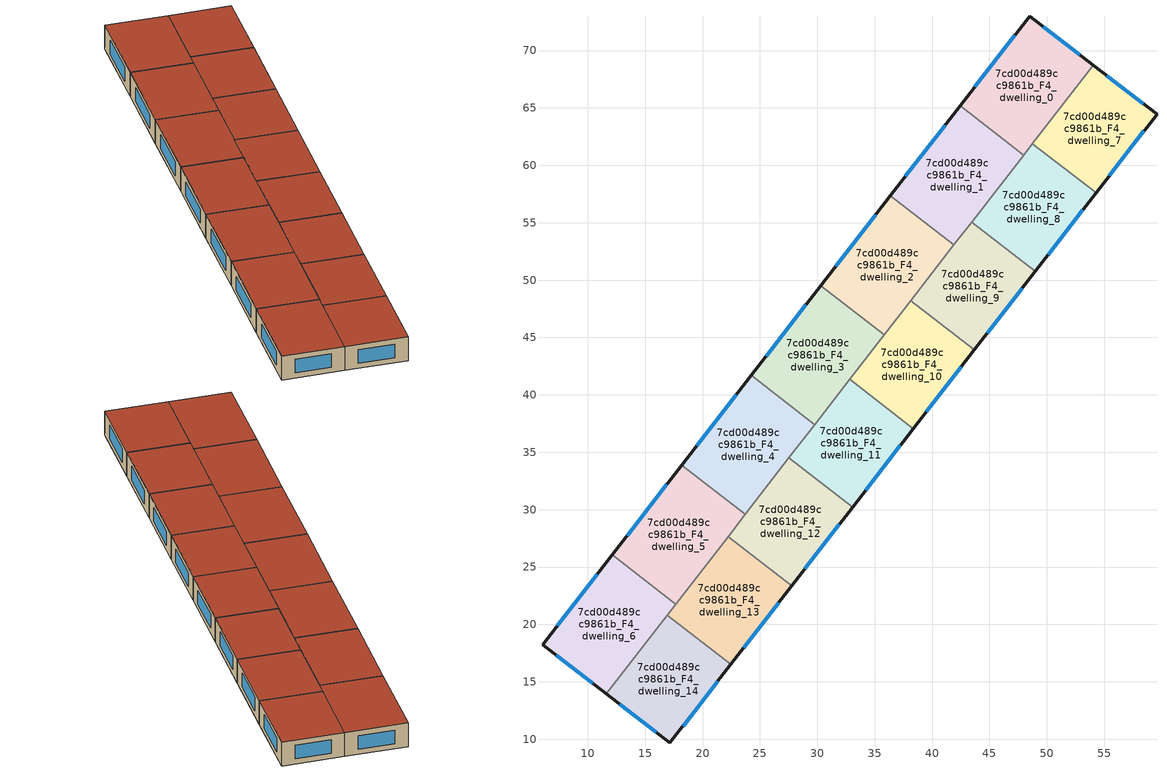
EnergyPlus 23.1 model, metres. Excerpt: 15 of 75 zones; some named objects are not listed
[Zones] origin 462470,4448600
7cd00d489cc9861b_F4_dwelling_0
 floor to 7cd00d489cc9861b_F3_dwelling_0 (EU_floor_Construction): 54.05,68.74 47.97,60.89 42.44,65.18 48.5,73 z12
 wall outside (EU_wall_Construction): 54.05,68.74 48.5,73 42.44,65.18 z12:15
 wall to 7cd00d489cc9861b_F4_dwelling_1 (EU_wall_Construction): 42.44,65.18 47.97,60.89 z12:15
 wall to 7cd00d489cc9861b_F4_dwelling_7 (EU_wall_Construction): 48.75,61.9 54.05,68.74 z12:15
 wall to 7cd00d489cc9861b_F4_dwelling_8 (EU_wall_Construction): 47.97,60.89 48.75,61.9 z12:15
 window (EU_Window_Construction): 52.86,69.65 49.69,72.09 / 47.2,71.33 43.74,66.86 z12.64:14.36
 roof outside (EU_roof_Construction): 47.97,60.89 54.05,68.74 48.5,73 42.44,65.18 z15
7cd00d489cc9861b_F4_dwelling_1
 floor to 7cd00d489cc9861b_F3_dwelling_1 (EU_floor_Construction): 47.97,60.89 41.91,53.07 36.37,57.35 42.44,65.18 z12
 wall outside (EU_wall_Construction): 42.44,65.18 36.37,57.35 z12:15
 wall to 7cd00d489cc9861b_F4_dwelling_2 (EU_wall_Construction): 36.37,57.35 41.91,53.07 z12:15
 wall to 7cd00d489cc9861b_F4_dwelling_8 (EU_wall_Construction): 43.44,55.05 47.97,60.89 z12:15
 wall to 7cd00d489cc9861b_F4_dwelling_9 (EU_wall_Construction): 41.91,53.07 43.44,55.05 z12:15
 window (EU_Window_Construction): 41.14,63.5 37.67,59.03 z12.64:14.36
 roof outside (EU_roof_Construction): 41.91,53.07 47.97,60.89 42.44,65.18 36.37,57.35 z15
7cd00d489cc9861b_F4_dwelling_10
 floor to 7cd00d489cc9861b_F3_dwelling_10 (EU_floor_Construction): 43.68,43.91 38.37,37.06 32.84,41.35 38.14,48.2 z12
 wall outside (EU_wall_Construction): 38.37,37.06 43.68,43.91 z12:15
 wall to 7cd00d489cc9861b_F4_dwelling_9 (EU_wall_Construction): 43.68,43.91 38.14,48.2 z12:15
 wall to 7cd00d489cc9861b_F4_dwelling_11 (EU_wall_Construction): 32.84,41.35 38.37,37.06 z12:15
 wall to 7cd00d489cc9861b_F4_dwelling_3 (EU_wall_Construction): 35.85,45.24 32.84,41.35 z12:15
 wall to 7cd00d489cc9861b_F4_dwelling_2 (EU_wall_Construction): 38.14,48.2 35.85,45.24 z12:15
 window (EU_Window_Construction): 39.51,38.53 42.54,42.44 z12.64:14.36
 roof outside (EU_roof_Construction): 38.37,37.06 43.68,43.91 38.14,48.2 32.84,41.35 z15
7cd00d489cc9861b_F4_dwelling_11
 floor to 7cd00d489cc9861b_F3_dwelling_11 (EU_floor_Construction): 38.37,37.06 33.07,30.21 27.53,34.5 32.84,41.35 z12
 wall outside (EU_wall_Construction): 33.07,30.21 38.37,37.06 z12:15
 wall to 7cd00d489cc9861b_F4_dwelling_12 (EU_wall_Construction): 27.53,34.5 33.07,30.21 z12:15
 wall to 7cd00d489cc9861b_F4_dwelling_4 (EU_wall_Construction): 29.78,37.41 27.53,34.5 z12:15
 wall to 7cd00d489cc9861b_F4_dwelling_3 (EU_wall_Construction): 32.84,41.35 29.78,37.41 z12:15
 window (EU_Window_Construction): 34.2,31.68 37.24,35.59 z12.64:14.36
 roof outside (EU_roof_Construction): 33.07,30.21 38.37,37.06 32.84,41.35 27.53,34.5 z15
7cd00d489cc9861b_F4_dwelling_12
 floor to 7cd00d489cc9861b_F3_dwelling_12 (EU_floor_Construction): 33.07,30.21 27.76,23.36 22.23,27.65 27.53,34.5 z12
 wall outside (EU_wall_Construction): 27.76,23.36 33.07,30.21 z12:15
 wall to 7cd00d489cc9861b_F4_dwelling_13 (EU_wall_Construction): 22.23,27.65 27.76,23.36 z12:15
 wall to 7cd00d489cc9861b_F4_dwelling_5 (EU_wall_Construction): 23.72,29.58 22.23,27.65 z12:15
 wall to 7cd00d489cc9861b_F4_dwelling_4 (EU_wall_Construction): 27.53,34.5 23.72,29.58 z12:15
 window (EU_Window_Construction): 28.9,24.83 31.93,28.75 z12.64:14.36
 roof outside (EU_roof_Construction): 27.76,23.36 33.07,30.21 27.53,34.5 22.23,27.65 z15
7cd00d489cc9861b_F4_dwelling_13
 floor to 7cd00d489cc9861b_F3_dwelling_13 (EU_floor_Construction): 27.76,23.36 22.46,16.51 16.92,20.8 22.23,27.65 z12
 wall outside (EU_wall_Construction): 22.46,16.51 27.76,23.36 z12:15
 wall to 7cd00d489cc9861b_F4_dwelling_14 (EU_wall_Construction): 16.92,20.8 22.46,16.51 z12:15
 wall to 7cd00d489cc9861b_F4_dwelling_6 (EU_wall_Construction): 17.66,21.76 16.92,20.8 z12:15
 wall to 7cd00d489cc9861b_F4_dwelling_5 (EU_wall_Construction): 22.23,27.65 17.66,21.76 z12:15
 window (EU_Window_Construction): 23.59,17.98 26.63,21.9 z12.64:14.36
 roof outside (EU_roof_Construction): 22.46,16.51 27.76,23.36 22.23,27.65 16.92,20.8 z15
7cd00d489cc9861b_F4_dwelling_14
 floor to 7cd00d489cc9861b_F3_dwelling_14 (EU_floor_Construction): 22.46,16.51 17.16,9.68 11.61,13.94 16.92,20.8 z12
 wall outside (EU_wall_Construction): 11.61,13.94 17.16,9.68 22.46,16.51 z12:15
 wall to 7cd00d489cc9861b_F4_dwelling_6 (EU_wall_Construction): 16.92,20.8 11.61,13.94 z12:15
 window (EU_Window_Construction): 18.3,11.14 21.32,15.05 / 12.8,13.03 15.97,10.59 z12.64:14.36
 roof outside (EU_roof_Construction): 17.16,9.68 22.46,16.51 16.92,20.8 11.61,13.94 z15
7cd00d489cc9861b_F4_dwelling_2
 floor to 7cd00d489cc9861b_F3_dwelling_2 (EU_floor_Construction): 41.91,53.07 35.84,45.24 30.31,49.52 36.37,57.35 z12
 wall outside (EU_wall_Construction): 36.37,57.35 30.31,49.52 z12:15
 wall to 7cd00d489cc9861b_F4_dwelling_3 (EU_wall_Construction): 30.31,49.52 35.84,45.24 z12:15
 wall to 7cd00d489cc9861b_F4_dwelling_9 (EU_wall_Construction): 38.14,48.2 41.91,53.07 z12:15
 window (EU_Window_Construction): 35.07,55.68 31.61,51.2 z12.64:14.36
 roof outside (EU_roof_Construction): 35.84,45.24 41.91,53.07 36.37,57.35 30.31,49.52 z15
7cd00d489cc9861b_F4_dwelling_3
 floor to 7cd00d489cc9861b_F3_dwelling_3 (EU_floor_Construction): 35.84,45.24 29.78,37.41 24.25,41.7 30.31,49.52 z12
 wall outside (EU_wall_Construction): 30.31,49.52 24.25,41.7 z12:15
 wall to 7cd00d489cc9861b_F4_dwelling_4 (EU_wall_Construction): 24.25,41.7 29.78,37.41 z12:15
 window (EU_Window_Construction): 29.01,47.85 25.54,43.37 z12.64:14.36
 roof outside (EU_roof_Construction): 29.78,37.41 35.84,45.24 30.31,49.52 24.25,41.7 z15
7cd00d489cc9861b_F4_dwelling_4
 floor to 7cd00d489cc9861b_F3_dwelling_4 (EU_floor_Construction): 29.78,37.41 23.72,29.58 18.18,33.87 24.25,41.7 z12
 wall outside (EU_wall_Construction): 24.25,41.7 18.18,33.87 z12:15
 wall to 7cd00d489cc9861b_F4_dwelling_5 (EU_wall_Construction): 18.18,33.87 23.72,29.58 z12:15
 window (EU_Window_Construction): 22.95,40.02 19.48,35.55 z12.64:14.36
 roof outside (EU_roof_Construction): 23.72,29.58 29.78,37.41 24.25,41.7 18.18,33.87 z15
7cd00d489cc9861b_F4_dwelling_5
 floor to 7cd00d489cc9861b_F3_dwelling_5 (EU_floor_Construction): 23.72,29.58 17.66,21.76 12.12,26.05 18.18,33.87 z12
 wall outside (EU_wall_Construction): 18.18,33.87 12.12,26.05 z12:15
 wall to 7cd00d489cc9861b_F4_dwelling_6 (EU_wall_Construction): 12.12,26.05 17.66,21.76 z12:15
 window (EU_Window_Construction): 16.89,32.2 13.42,27.72 z12.64:14.36
 roof outside (EU_roof_Construction): 17.66,21.76 23.72,29.58 18.18,33.87 12.12,26.05 z15
7cd00d489cc9861b_F4_dwelling_6
 floor to 7cd00d489cc9861b_F3_dwelling_6 (EU_floor_Construction): 17.66,21.76 11.61,13.94 6.05,18.21 12.12,26.05 z12
 wall outside (EU_wall_Construction): 12.12,26.05 6.05,18.21 11.61,13.94 z12:15
 window (EU_Window_Construction): 7.24,17.3 10.42,14.86 / 10.82,24.37 7.35,19.89 z12.64:14.36
 roof outside (EU_roof_Construction): 11.61,13.94 17.66,21.76 12.12,26.05 6.05,18.21 z15
7cd00d489cc9861b_F4_dwelling_7
 floor to 7cd00d489cc9861b_F3_dwelling_7 (EU_floor_Construction): 59.6,64.47 54.29,57.61 48.75,61.9 54.05,68.74 z12
 wall outside (EU_wall_Construction): 54.29,57.61 59.6,64.47 54.05,68.74 z12:15
 wall to 7cd00d489cc9861b_F4_dwelling_8 (EU_wall_Construction): 48.75,61.9 54.29,57.61 z12:15
 window (EU_Window_Construction): 58.41,65.38 55.24,67.82 / 55.42,59.08 58.46,63 z12.64:14.36
 roof outside (EU_roof_Construction): 54.29,57.61 59.6,64.47 54.05,68.74 48.75,61.9 z15
7cd00d489cc9861b_F4_dwelling_8
 floor to 7cd00d489cc9861b_F3_dwelling_8 (EU_floor_Construction): 54.29,57.61 48.98,50.76 43.44,55.05 48.75,61.9 z12
 wall outside (EU_wall_Construction): 48.98,50.76 54.29,57.61 z12:15
 wall to 7cd00d489cc9861b_F4_dwelling_9 (EU_wall_Construction): 43.44,55.05 48.98,50.76 z12:15
 window (EU_Window_Construction): 50.12,52.23 53.15,56.14 z12.64:14.36
 roof outside (EU_roof_Construction): 48.98,50.76 54.29,57.61 48.75,61.9 43.44,55.05 z15
7cd00d489cc9861b_F4_dwelling_9
 floor to 7cd00d489cc9861b_F3_dwelling_9 (EU_floor_Construction): 48.98,50.76 43.68,43.91 38.14,48.2 43.44,55.05 z12
 wall outside (EU_wall_Construction): 43.68,43.91 48.98,50.76 z12:15
 window (EU_Window_Construction): 44.81,45.38 47.84,49.29 z12.64:14.36
 roof outside (EU_roof_Construction): 43.68,43.91 48.98,50.76 43.44,55.05 38.14,48.2 z15
[Building]
EU S2 Campaign: North Axis=0; Terrain=City; Solar Distribution=FullExterior
[Site:Location]
Yerevan-Zvartnots.Intl.AP: Latitude=40.15; Longitude=44.383; Time Zone=4; Elevation=854
[SizingPeriod:WeatherFileDays]
AnnualSizingPeriod: Begin Month=1; Begin Day of Month=1; End Month=12; End Day of Month=31; Day of Week for Start Day=Monday; Use Weather File Daylight Saving Period=No; Use Weather File Rain and Snow Indicators=No
[MATERIAL]
EU_InternalMass_Material: Roughness=MediumRough; Thickness=0.1; Conductivity=1; Density=1800; Specific Heat=900; Thermal Absorptance=0.9; Solar Absorptance=0.7; Visible Absorptance=0.7
[MATERIAL:NOMASS] Roughness=MediumRough; Thermal Absorptance=0.9; Solar Absorptance=0.7; Visible Absorptance=0.7
Name | Thermal Resistance
EU_wall_NoMass | 1.05043
EU_roof_NoMass | 1.45357
EU_floor_NoMass | 0.478065
[WINDOWMATERIAL:SIMPLEGLAZINGSYSTEM]
EU_Window_SimpleGlazing: UFactor=2.5566; Solar Heat Gain Coefficient=0.75; Visible Transmittance=0.75
[CONSTRUCTION]
EU_wall_Construction: EU_wall_NoMass
EU_roof_Construction: EU_roof_NoMass
EU_floor_Construction: EU_floor_NoMass
EU_Window_Construction: EU_Window_SimpleGlazing
EU_InternalMass_Construction: EU_InternalMass_Material
[ZONE] Type=1; Multiplier=1; Ceiling Height=autocalculate; Floor Area=autocalculate; Part of Total Floor Area=Yes
Name | Volume
7cd00d489cc9861b_F4_dwelling_0 | 207.995
7cd00d489cc9861b_F4_dwelling_1 | 207.984
7cd00d489cc9861b_F4_dwelling_10; 7cd00d489cc9861b_F4_dwelling_12; 7cd00d489cc9861b_F4_dwelling_13; 7cd00d489cc9861b_F4_dwelling_8 | 182.012
7cd00d489cc9861b_F4_dwelling_11; 7cd00d489cc9861b_F4_dwelling_9 | 181.999
7cd00d489cc9861b_F4_dwelling_14 | 182.005
7cd00d489cc9861b_F4_dwelling_2 | 208.009
7cd00d489cc9861b_F4_dwelling_3 | 207.991
7cd00d489cc9861b_F4_dwelling_4 | 207.98
7cd00d489cc9861b_F4_dwelling_5 | 207.986
7cd00d489cc9861b_F4_dwelling_6 | 207.992
7cd00d489cc9861b_F4_dwelling_7 | 182.017
[INTERNALMASS] Construction=EU_InternalMass_Construction
Name | Zone or ZoneList | Surface Area
7cd00d489cc9861b_F4_dwelling_0_EU_InternalMass | 7cd00d489cc9861b_F4_dwelling_0 | 69.3318
7cd00d489cc9861b_F4_dwelling_1_EU_InternalMass | 7cd00d489cc9861b_F4_dwelling_1 | 69.3281
7cd00d489cc9861b_F4_dwelling_2_EU_InternalMass | 7cd00d489cc9861b_F4_dwelling_2 | 69.3362
7cd00d489cc9861b_F4_dwelling_3_EU_InternalMass | 7cd00d489cc9861b_F4_dwelling_3 | 69.3302
7cd00d489cc9861b_F4_dwelling_4_EU_InternalMass | 7cd00d489cc9861b_F4_dwelling_4 | 69.3267
7cd00d489cc9861b_F4_dwelling_5_EU_InternalMass | 7cd00d489cc9861b_F4_dwelling_5 | 69.3287
7cd00d489cc9861b_F4_dwelling_6_EU_InternalMass | 7cd00d489cc9861b_F4_dwelling_6 | 69.3305
7cd00d489cc9861b_F4_dwelling_7_EU_InternalMass | 7cd00d489cc9861b_F4_dwelling_7 | 60.6722
7cd00d489cc9861b_F4_dwelling_8_EU_InternalMass | 7cd00d489cc9861b_F4_dwelling_8 | 60.6706
7cd00d489cc9861b_F4_dwelling_9_EU_InternalMass | 7cd00d489cc9861b_F4_dwelling_9 | 60.6665
7cd00d489cc9861b_F4_dwelling_10_EU_InternalMass | 7cd00d489cc9861b_F4_dwelling_10 | 60.6706
7cd00d489cc9861b_F4_dwelling_11_EU_InternalMass | 7cd00d489cc9861b_F4_dwelling_11 | 60.6663
7cd00d489cc9861b_F4_dwelling_12_EU_InternalMass | 7cd00d489cc9861b_F4_dwelling_12 | 60.6708
7cd00d489cc9861b_F4_dwelling_13_EU_InternalMass | 7cd00d489cc9861b_F4_dwelling_13 | 60.6706
7cd00d489cc9861b_F4_dwelling_14_EU_InternalMass | 7cd00d489cc9861b_F4_dwelling_14 | 60.6682
[OTHEREQUIPMENT] Fuel Type=Electricity; Design Level Calculation Method=Watts/Area; Power per Zone Floor Area=1; Fraction Latent=0; Fraction Radiant=0; Fraction Lost=0; Carbon Dioxide Generation Rate=0; EndUse Subcategory=EU_Step8_InternalGains
Name | Zone or ZoneList or Space or SpaceList | Schedule
EU_Step8_InternalGain_7cd00d489cc9861b_F4_dwelling_0_f000 | 7cd00d489cc9861b_F4_dwelling_0 | EU_Step8_GainSchedule_7cd00d489cc9861b_F4_dwelling_0_f000
EU_Step8_InternalGain_7cd00d489cc9861b_F4_dwelling_1_f000 | 7cd00d489cc9861b_F4_dwelling_1 | EU_Step8_GainSchedule_7cd00d489cc9861b_F4_dwelling_1_f000
EU_Step8_InternalGain_7cd00d489cc9861b_F4_dwelling_2_f000 | 7cd00d489cc9861b_F4_dwelling_2 | EU_Step8_GainSchedule_7cd00d489cc9861b_F4_dwelling_2_f000
EU_Step8_InternalGain_7cd00d489cc9861b_F4_dwelling_3_f000 | 7cd00d489cc9861b_F4_dwelling_3 | EU_Step8_GainSchedule_7cd00d489cc9861b_F4_dwelling_3_f000
EU_Step8_InternalGain_7cd00d489cc9861b_F4_dwelling_4_f000 | 7cd00d489cc9861b_F4_dwelling_4 | EU_Step8_GainSchedule_7cd00d489cc9861b_F4_dwelling_4_f000
EU_Step8_InternalGain_7cd00d489cc9861b_F4_dwelling_5_f000 | 7cd00d489cc9861b_F4_dwelling_5 | EU_Step8_GainSchedule_7cd00d489cc9861b_F4_dwelling_5_f000
EU_Step8_InternalGain_7cd00d489cc9861b_F4_dwelling_6_f000 | 7cd00d489cc9861b_F4_dwelling_6 | EU_Step8_GainSchedule_7cd00d489cc9861b_F4_dwelling_6_f000
EU_Step8_InternalGain_7cd00d489cc9861b_F4_dwelling_7_f000 | 7cd00d489cc9861b_F4_dwelling_7 | EU_Step8_GainSchedule_7cd00d489cc9861b_F4_dwelling_7_f000
EU_Step8_InternalGain_7cd00d489cc9861b_F4_dwelling_8_f000 | 7cd00d489cc9861b_F4_dwelling_8 | EU_Step8_GainSchedule_7cd00d489cc9861b_F4_dwelling_8_f000
EU_Step8_InternalGain_7cd00d489cc9861b_F4_dwelling_9_f000 | 7cd00d489cc9861b_F4_dwelling_9 | EU_Step8_GainSchedule_7cd00d489cc9861b_F4_dwelling_9_f000
EU_Step8_InternalGain_7cd00d489cc9861b_F4_dwelling_10_f000 | 7cd00d489cc9861b_F4_dwelling_10 | EU_Step8_GainSchedule_7cd00d489cc9861b_F4_dwelling_10_f000
EU_Step8_InternalGain_7cd00d489cc9861b_F4_dwelling_11_f000 | 7cd00d489cc9861b_F4_dwelling_11 | EU_Step8_GainSchedule_7cd00d489cc9861b_F4_dwelling_11_f000
EU_Step8_InternalGain_7cd00d489cc9861b_F4_dwelling_12_f000 | 7cd00d489cc9861b_F4_dwelling_12 | EU_Step8_GainSchedule_7cd00d489cc9861b_F4_dwelling_12_f000
EU_Step8_InternalGain_7cd00d489cc9861b_F4_dwelling_13_f000 | 7cd00d489cc9861b_F4_dwelling_13 | EU_Step8_GainSchedule_7cd00d489cc9861b_F4_dwelling_13_f000
EU_Step8_InternalGain_7cd00d489cc9861b_F4_dwelling_14_f000 | 7cd00d489cc9861b_F4_dwelling_14 | EU_Step8_GainSchedule_7cd00d489cc9861b_F4_dwelling_14_f000
[ZONEVENTILATION:DESIGNFLOWRATE] Schedule=EU_AlwaysOn; Design Flow Rate Calculation Method=AirChanges/Hour; Air Changes per Hour=0.557805; Ventilation Type=Natural; Fan Pressure Rise=0; Fan Total Efficiency=1; Constant Term Coefficient=1; Temperature Term Coefficient=0; Velocity Term Coefficient=0; Velocity Squared Term Coefficient=0; Minimum Indoor Temperature=-100; Maximum Indoor Temperature=100; Delta Temperature=-100; Minimum Outdoor Temperature=-100; Maximum Outdoor Temperature=100; Maximum Wind Speed=40
Name | Zone or ZoneList or Space or SpaceList
EU_ConstantAir_7cd00d489cc9861b_F4_dwelling_0 | 7cd00d489cc9861b_F4_dwelling_0
EU_ConstantAir_7cd00d489cc9861b_F4_dwelling_1 | 7cd00d489cc9861b_F4_dwelling_1
EU_ConstantAir_7cd00d489cc9861b_F4_dwelling_2 | 7cd00d489cc9861b_F4_dwelling_2
EU_ConstantAir_7cd00d489cc9861b_F4_dwelling_3 | 7cd00d489cc9861b_F4_dwelling_3
EU_ConstantAir_7cd00d489cc9861b_F4_dwelling_4 | 7cd00d489cc9861b_F4_dwelling_4
EU_ConstantAir_7cd00d489cc9861b_F4_dwelling_5 | 7cd00d489cc9861b_F4_dwelling_5
EU_ConstantAir_7cd00d489cc9861b_F4_dwelling_6 | 7cd00d489cc9861b_F4_dwelling_6
EU_ConstantAir_7cd00d489cc9861b_F4_dwelling_7 | 7cd00d489cc9861b_F4_dwelling_7
EU_ConstantAir_7cd00d489cc9861b_F4_dwelling_8 | 7cd00d489cc9861b_F4_dwelling_8
EU_ConstantAir_7cd00d489cc9861b_F4_dwelling_9 | 7cd00d489cc9861b_F4_dwelling_9
EU_ConstantAir_7cd00d489cc9861b_F4_dwelling_10 | 7cd00d489cc9861b_F4_dwelling_10
EU_ConstantAir_7cd00d489cc9861b_F4_dwelling_11 | 7cd00d489cc9861b_F4_dwelling_11
EU_ConstantAir_7cd00d489cc9861b_F4_dwelling_12 | 7cd00d489cc9861b_F4_dwelling_12
EU_ConstantAir_7cd00d489cc9861b_F4_dwelling_13 | 7cd00d489cc9861b_F4_dwelling_13
EU_ConstantAir_7cd00d489cc9861b_F4_dwelling_14 | 7cd00d489cc9861b_F4_dwelling_14
[HVACTEMPLATE:ZONE:IDEALLOADSAIRSYSTEM] System Availability Schedule=EU_AlwaysOn; Maximum Heating Supply Air Temperature=50; Minimum Cooling Supply Air Temperature=13; Maximum Heating Supply Air Humidity Ratio=0.0156; Minimum Cooling Supply Air Humidity Ratio=0.0077; Heating Limit=NoLimit; Cooling Limit=NoLimit; Heating Availability Schedule=EU_AlwaysOn; Cooling Availability Schedule=EU_CoolingOff; Dehumidification Control Type=ConstantSensibleHeatRatio; Cooling Sensible Heat Ratio=0.7; Dehumidification Setpoint=60; Humidification Control Type=None; Humidification Setpoint=30; Outdoor Air Method=None; Outdoor Air Flow Rate per Person=0.00944; Outdoor Air Flow Rate per Zone Floor Area=0; Outdoor Air Flow Rate per Zone=0; Demand Controlled Ventilation Type=None; Outdoor Air Economizer Type=NoEconomizer; Heat Recovery Type=None; Sensible Heat Recovery Effectiveness=0.7; Latent Heat Recovery Effectiveness=0.65
Name | Template Thermostat
7cd00d489cc9861b_F4_dwelling_0 | EU_HeatOnly_7cd00d489cc9861b_F4_dwelling_0
7cd00d489cc9861b_F4_dwelling_1 | EU_HeatOnly_7cd00d489cc9861b_F4_dwelling_1
7cd00d489cc9861b_F4_dwelling_2 | EU_HeatOnly_7cd00d489cc9861b_F4_dwelling_2
7cd00d489cc9861b_F4_dwelling_3 | EU_HeatOnly_7cd00d489cc9861b_F4_dwelling_3
7cd00d489cc9861b_F4_dwelling_4 | EU_HeatOnly_7cd00d489cc9861b_F4_dwelling_4
7cd00d489cc9861b_F4_dwelling_5 | EU_HeatOnly_7cd00d489cc9861b_F4_dwelling_5
7cd00d489cc9861b_F4_dwelling_6 | EU_HeatOnly_7cd00d489cc9861b_F4_dwelling_6
7cd00d489cc9861b_F4_dwelling_7 | EU_HeatOnly_7cd00d489cc9861b_F4_dwelling_7
7cd00d489cc9861b_F4_dwelling_8 | EU_HeatOnly_7cd00d489cc9861b_F4_dwelling_8
7cd00d489cc9861b_F4_dwelling_9 | EU_HeatOnly_7cd00d489cc9861b_F4_dwelling_9
7cd00d489cc9861b_F4_dwelling_10 | EU_HeatOnly_7cd00d489cc9861b_F4_dwelling_10
7cd00d489cc9861b_F4_dwelling_11 | EU_HeatOnly_7cd00d489cc9861b_F4_dwelling_11
7cd00d489cc9861b_F4_dwelling_12 | EU_HeatOnly_7cd00d489cc9861b_F4_dwelling_12
7cd00d489cc9861b_F4_dwelling_13 | EU_HeatOnly_7cd00d489cc9861b_F4_dwelling_13
7cd00d489cc9861b_F4_dwelling_14 | EU_HeatOnly_7cd00d489cc9861b_F4_dwelling_14
[SIZING:ZONE] Zone Cooling Design Supply Air Temperature Input Method=SupplyAirTemperature; Zone Cooling Design Supply Air Temperature=13; Zone Heating Design Supply Air Temperature Input Method=SupplyAirTemperature; Zone Heating Design Supply Air Temperature=50; Zone Cooling Design Supply Air Humidity Ratio=0.008; Zone Heating Design Supply Air Humidity Ratio=0.008; Cooling Design Air Flow Method=DesignDay; Cooling Design Air Flow Rate=0; Cooling Minimum Air Flow per Zone Floor Area=0.000762; Cooling Minimum Air Flow=0; Cooling Minimum Air Flow Fraction=0.2; Heating Design Air Flow Method=DesignDay; Heating Design Air Flow Rate=0; Heating Maximum Air Flow per Zone Floor Area=0.002032; Heating Maximum Air Flow=0.141576; Heating Maximum Air Flow Fraction=0.3; Account for Dedicated Outdoor Air System=No; Dedicated Outdoor Air System Control Strategy=NeutralSupplyAir; Dedicated Outdoor Air Low Setpoint Temperature for Design=autosize; Dedicated Outdoor Air High Setpoint Temperature for Design=autosize; Zone Load Sizing Method=Sensible Load Only No Latent Load; Zone Latent Cooling Design Supply Air Humidity Ratio Input Method=HumidityRatioDifference; Zone Cooling Design Supply Air Humidity Ratio Difference=0.005; Zone Latent Heating Design Supply Air Humidity Ratio Input Method=HumidityRatioDifference; Zone Humidification Design Supply Air Humidity Ratio Difference=0.005
7cd00d489cc9861b_F4_dwelling_0; 7cd00d489cc9861b_F4_dwelling_1; 7cd00d489cc9861b_F4_dwelling_2; 7cd00d489cc9861b_F4_dwelling_3; 7cd00d489cc9861b_F4_dwelling_4; 7cd00d489cc9861b_F4_dwelling_5; 7cd00d489cc9861b_F4_dwelling_6; 7cd00d489cc9861b_F4_dwelling_7; 7cd00d489cc9861b_F4_dwelling_8; 7cd00d489cc9861b_F4_dwelling_9; 7cd00d489cc9861b_F4_dwelling_10; 7cd00d489cc9861b_F4_dwelling_11; 7cd00d489cc9861b_F4_dwelling_12; 7cd00d489cc9861b_F4_dwelling_13; 7cd00d489cc9861b_F4_dwelling_14
[SCHEDULE:CONSTANT]
Name | Hourly Value
EU_AlwaysOn | 1
EU_CoolingOff | 0
[SCHEDULE:FILE] Column Number=1; Rows to Skip at Top=0; Number of Hours of Data=8760; Column Separator=Comma; Interpolate to Timestep=No; Minutes per Item=60; Adjust Schedule for Daylight Savings=Yes
Name | File
EU_Step8_GainSchedule_7cd00d489cc9861b_F4_dwelling_0_f000 | ../../schedules/7cd00d489cc9861b/7cd00d489cc9861b_F4_dwelling_0_f000_gain.csv
EU_Step8_GainSchedule_7cd00d489cc9861b_F4_dwelling_1_f000 | ../../schedules/7cd00d489cc9861b/7cd00d489cc9861b_F4_dwelling_1_f000_gain.csv
EU_Step8_GainSchedule_7cd00d489cc9861b_F4_dwelling_2_f000 | ../../schedules/7cd00d489cc9861b/7cd00d489cc9861b_F4_dwelling_2_f000_gain.csv
EU_Step8_GainSchedule_7cd00d489cc9861b_F4_dwelling_3_f000 | ../../schedules/7cd00d489cc9861b/7cd00d489cc9861b_F4_dwelling_3_f000_gain.csv
EU_Step8_GainSchedule_7cd00d489cc9861b_F4_dwelling_4_f000 | ../../schedules/7cd00d489cc9861b/7cd00d489cc9861b_F4_dwelling_4_f000_gain.csv
EU_Step8_GainSchedule_7cd00d489cc9861b_F4_dwelling_5_f000 | ../../schedules/7cd00d489cc9861b/7cd00d489cc9861b_F4_dwelling_5_f000_gain.csv
EU_Step8_GainSchedule_7cd00d489cc9861b_F4_dwelling_6_f000 | ../../schedules/7cd00d489cc9861b/7cd00d489cc9861b_F4_dwelling_6_f000_gain.csv
EU_Step8_GainSchedule_7cd00d489cc9861b_F4_dwelling_7_f000 | ../../schedules/7cd00d489cc9861b/7cd00d489cc9861b_F4_dwelling_7_f000_gain.csv
EU_Step8_GainSchedule_7cd00d489cc9861b_F4_dwelling_8_f000 | ../../schedules/7cd00d489cc9861b/7cd00d489cc9861b_F4_dwelling_8_f000_gain.csv
EU_Step8_GainSchedule_7cd00d489cc9861b_F4_dwelling_9_f000 | ../../schedules/7cd00d489cc9861b/7cd00d489cc9861b_F4_dwelling_9_f000_gain.csv
EU_Step8_GainSchedule_7cd00d489cc9861b_F4_dwelling_10_f000 | ../../schedules/7cd00d489cc9861b/7cd00d489cc9861b_F4_dwelling_10_f000_gain.csv
EU_Step8_GainSchedule_7cd00d489cc9861b_F4_dwelling_11_f000 | ../../schedules/7cd00d489cc9861b/7cd00d489cc9861b_F4_dwelling_11_f000_gain.csv
EU_Step8_GainSchedule_7cd00d489cc9861b_F4_dwelling_12_f000 | ../../schedules/7cd00d489cc9861b/7cd00d489cc9861b_F4_dwelling_12_f000_gain.csv
EU_Step8_GainSchedule_7cd00d489cc9861b_F4_dwelling_13_f000 | ../../schedules/7cd00d489cc9861b/7cd00d489cc9861b_F4_dwelling_13_f000_gain.csv
EU_Step8_GainSchedule_7cd00d489cc9861b_F4_dwelling_14_f000 | ../../schedules/7cd00d489cc9861b/7cd00d489cc9861b_F4_dwelling_14_f000_gain.csv
